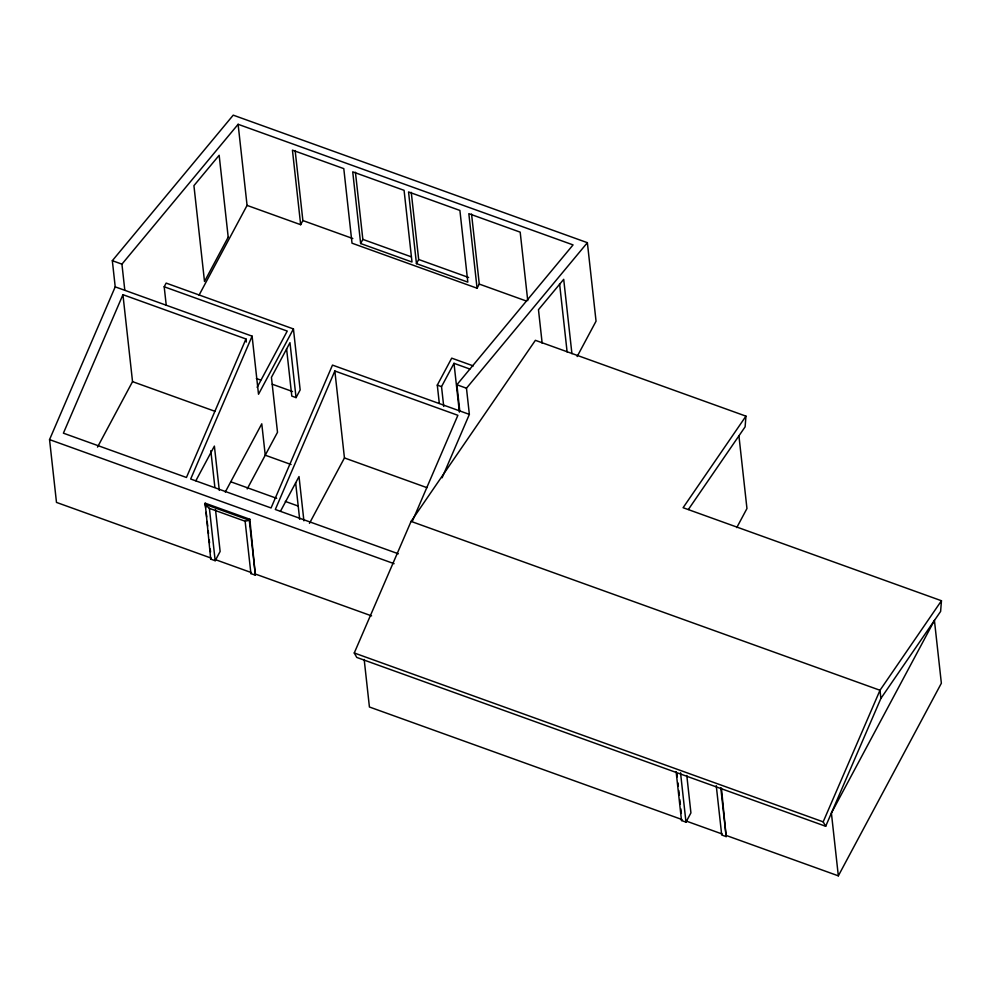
<?xml version="1.0" encoding="UTF-8"?>
<svg xmlns="http://www.w3.org/2000/svg" width="991" height="991" viewBox="0 0 991 991"><rect width="100%" height="100%" fill="white"/><g stroke="black" fill="none" stroke-linecap="round" stroke-linejoin="round"><path stroke-width="1.49" d="M745.95 416.146L683.096 507.714L941.45 600.744L940.62 611.422L880.9 698.42L825.689 826.283L356.76 657.429L354.258 652.982L411.079 521.402L535.388 340.322L745.95 416.146L745.121 426.824L688.373 509.498M215.505 509.597L220.126 551.467L215.183 560.708L210.711 559.097L211.232 558.131L56.487 502.412L49.55 439.608L115.216 286.857L112.33 260.683L233.232 115.154L587.378 242.684L596.049 321.183L577.134 356.549M122.934 294.686L63.399 433.178L186.444 477.476L245.979 338.984L122.934 294.686L132.534 381.634L97.514 447.114M115.216 286.857L252.098 336.147L190.681 479.012L271.063 507.962L332.48 365.097L469.362 414.387L442.11 477.773M412.318 521.291L457.879 415.303L334.847 370.993L275.312 509.485L398.345 553.783M825.689 826.283L823.187 821.849L879.996 690.269L941.45 600.744M166.215 305.055L164.196 286.771L166.154 283.104L293.435 328.938L300.162 389.909L296.049 397.614L291.8 396.09L286.585 348.77M199.067 295.132L247.069 205.397L238.113 124.296L573.058 244.901L456.876 384.756L459.762 410.931M247.069 205.397L300.657 224.697L302.874 220.559L295.145 150.558M195.846 480.759L214.39 446.099L219.284 490.359M257.14 387.357L287.241 331.081L164.196 286.771M293.435 328.938L258.515 394.245L252.098 336.147M255.368 575.176L249.298 520.225L204.641 504.146L209.398 508.371L245.124 521.241L250.909 573.578L255.368 575.176L249.819 519.259L205.162 503.18L210.711 559.097M225.267 492.056L261.773 423.814L265.241 455.203L291.081 464.519M360.637 243.526L352.722 171.839L404.08 190.334L411.996 262.02L360.637 243.526L362.842 239.388L355.435 172.273M247.205 488.922L277.505 432.287L271.435 377.336L289.979 342.663L296.049 397.614M249.819 519.259L249.298 520.225L245.124 521.241M280.478 511.245L299.022 476.572L303.903 520.832M416.455 263.631L408.54 191.944L459.898 210.439L467.814 282.125L416.455 263.631L418.673 259.493L411.265 192.378M250.909 573.578L251.417 572.612L215.691 559.742M309.465 523.347L344.447 457.941L334.847 370.993M300.657 224.697L292.432 150.137L343.79 168.631L352.016 243.191L477.067 288.22L479.285 284.083L471.555 214.081M439.31 403.399L437.291 385.115L451.71 358.147L473.289 365.914M443.72 406.446L441.528 386.639L454.002 363.325L469.845 369.036M736.759 527.596L746.954 508.532L738.927 435.842M686.8 775.507L690.925 812.88L685.983 822.134L681.511 820.523L682.031 819.557L369.42 706.992L364.18 659.498M716.258 785.652L721.708 834.992L726.168 836.602L721.46 788.316M838.336 875.846L941.363 683.233L934.426 620.428L831.399 813.041L838.336 875.846L726.688 835.636M124.816 290.313L121.93 264.151L238.113 124.296M469.362 414.387L466.476 388.212L587.378 242.684M362.842 239.388L411.352 256.855M418.673 259.493L468.607 277.468M302.874 220.559L352.808 238.534M479.285 284.083L526.357 301.029M112.33 260.683L121.93 264.151M456.876 384.756L466.476 388.212M437.291 385.115L441.528 386.639M256.335 378.488L260.67 380.061M272.252 384.223L292.518 391.519M132.534 381.634L215.047 411.339M344.447 457.941L426.948 487.659M411.079 521.402L879.996 690.269L880.863 698.11M230.767 481.787L276.7 498.324M285.309 501.421L298.229 506.079M49.55 439.608L394.096 563.681M255.889 574.223L371.575 615.882M354.258 652.982L823.187 821.849M686.49 821.167L722.228 834.026M720.779 787.758L726.168 836.602M680.532 772.782L685.983 822.134M676.977 773.76L677.311 776.82M677.98 782.927L678.327 785.974M678.823 790.558L679.331 795.129M679.838 799.712L680.346 804.296M680.854 808.879L681.35 813.45M676.122 771.679L681.511 820.523M571.918 353.676L563.706 279.338L538.472 309.712L542.164 343.183M559.581 283.686L567.112 351.941M527.745 300.632L520.188 232.154L468.83 213.66L477.067 288.22M454.002 363.325L459.39 412.107M295.628 482.679L299.666 519.309M245.979 338.984L246.313 342.044M210.823 450.67L214.874 487.312M209.398 508.371L215.183 560.708M205.162 503.18L205.67 507.764M206.165 512.347L206.673 516.918M207.181 521.501L207.689 526.085M208.197 530.656L208.531 533.715M209.2 539.822L209.547 542.87M210.216 548.977L210.55 552.024M228.203 237.196L204.505 281.494L193.926 185.651L219.16 155.277L228.203 237.196"/></g></svg>
